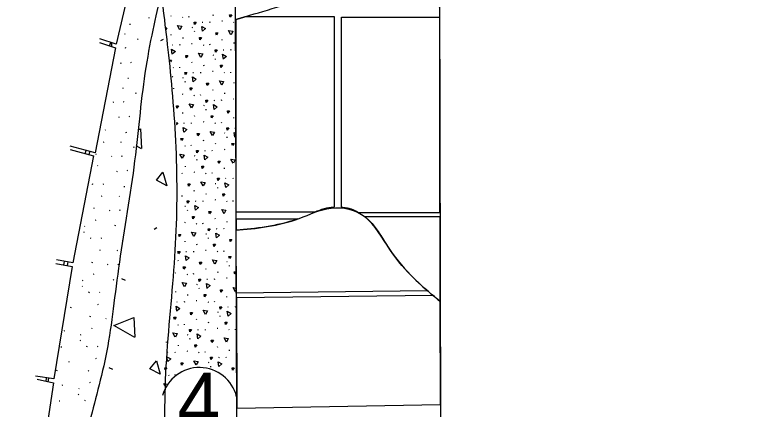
# Model space of a CAD drawing. Extents: x 1 to 19.8, y 6.7 to 26.8.
# Drawn here: x 2.045 to 4.6, y 21.096 to 22.469 of the extents above; entities that cross this region are included whole.
import ezdxf

# ---------------------------------------------------------------- set-up
doc = ezdxf.new("R2010")
doc.units = 0
for name, color, linetype in [('1 Context Lines', 7, 'Continuous'), ('3 Brick', 7, 'Continuous'), ('5 Text', 7, 'Continuous'), ('Fill', 7, 'Continuous'), ('Temp', 7, 'Continuous')]:
    doc.layers.add(name, color=color, linetype=linetype)

msp = doc.modelspace()

# ---------------------------------------------------------------- linework, layer by layer
at = {"layer": '1 Context Lines'}
for points in [[(2.893, 23.5775), (2.7748, 23.5775), (2.7156, 23.5775), (2.6713, 23.4444), (2.6269, 23.2374), (2.6195, 22.9861), (2.5456, 22.7791), (2.5456, 22.5795), (2.5825, 22.3281), (2.6121, 21.9585), (2.6047, 21.611), (2.5604, 21.2192), (2.5678, 20.8495), (2.553, 20.3764), (2.5308, 19.9993), (2.5234, 19.6445), (2.5382, 19.26), (2.5308, 18.9791), (2.5456, 18.7647), (2.5456, 18.3507), (2.5604, 17.7297), (2.5899, 17.2935), (2.7156, 16.9756), (2.8413, 16.8795), (2.893, 23.5775), (2.8413, 16.8795)], [(2.5516, 22.5354), (2.5356, 22.469), (2.4901, 22.2693), (2.4657, 21.9472), (2.3993, 21.5748), (2.3703, 21.2743), (2.2886, 21.0206), (2.2727, 20.795), (2.247, 20.5175), (2.1684, 20.2537), (2.1943, 19.9783), (2.1523, 19.7623), (2.144, 19.6179), (2.1416, 19.5601)]]:
    msp.add_open_spline(points, degree=3, dxfattribs=at)
at = {"layer": '3 Brick'}
for p, q in [((2.8197, 20.0109), (2.8083, 23.5754)), ((2.8143, 21.7823), (2.8143, 22.4525)), ((2.8468, 22.4623), (3.1543, 22.4623)), ((3.1543, 22.4623), (3.1543, 21.7989)), ((3.1801, 22.4601), (3.5201, 22.4601)), ((3.1801, 21.7982), (3.1801, 22.4601)), ((3.5201, 22.4601), (3.5201, 21.7801)), ((3.0874, 21.7823), (2.8143, 21.7823)), ((3.5201, 21.7801), (3.2399, 21.7801)), ((2.8157, 21.7584), (3.0275, 21.7584)), ((2.8157, 21.7196), (2.8157, 21.7584)), ((3.2602, 21.7669), (3.5222, 21.7669)), ((3.5222, 21.7669), (3.5222, 21.4724)), ((3.4983, 21.4919), (2.8148, 21.4842)), ((2.8148, 21.4842), (2.816, 21.1006)), ((2.8161, 21.1006), (3.5238, 21.1132))]:
    msp.add_line(p, q, dxfattribs=at)
for points in [[(3.5178, 23.5662), (3.5326, 17.5625), (8.1447, 17.5571)], [(2.4296, 22.7816), (2.4895, 22.7634), (2.3969, 22.3659), (2.3407, 22.3841)], [(2.3389, 22.3714), (2.3951, 22.3532), (2.3243, 21.9884), (2.2372, 22.012)], [(2.2372, 21.9993), (2.3189, 21.9775), (2.2463, 21.6054), (2.19, 21.6163)], [(2.1882, 21.6036), (2.2445, 21.5927), (2.181, 21.2025), (2.1174, 21.2115)], [(3.5238, 21.1132), (3.5229, 21.4719)], [(2.1229, 21.2007), (2.1791, 21.188), (2.1229, 20.8104), (2.0448, 20.8231)]]:
    msp.add_lwpolyline(points, dxfattribs=at)
for points, degree in [([(2.8143, 22.4525), (2.8251, 22.4557), (2.836, 22.459), (2.8468, 22.4623)], 2), ([(3.1543, 21.7989), (3.1512, 21.7987), (3.128, 21.7968), (3.1061, 21.7896), (3.0874, 21.7823)], 3), ([(3.2399, 21.7801), (3.2219, 21.7899), (3.2011, 21.796), (3.1801, 21.7982)], 2), ([(3.0275, 21.7584), (2.9889, 21.7447), (2.9184, 21.7288), (2.8468, 21.7219), (2.8157, 21.7196)], 3), ([(3.5229, 21.4719), (3.4978, 21.4919), (3.4329, 21.5462), (3.3467, 21.6447), (3.2966, 21.7385), (3.2602, 21.7669)], 3), ([(3.5229, 21.4719), (3.5147, 21.4785), (3.5064, 21.4851), (3.4983, 21.4919)], 2)]:
    msp.add_open_spline(points, degree=degree, dxfattribs=at)
at = {"layer": '5 Text'}
for p, q in [((2.3812, 22.371), (2.3812, 22.3577)), ((2.3058, 21.9934), (2.3024, 21.9819)), ((2.2288, 21.6088), (2.2268, 21.5961)), ((2.1621, 21.2052), (2.1604, 21.1922))]:
    msp.add_line(p, q, dxfattribs=at)
msp.add_arc((2.6867, 21.1087), 0.133, 13.7817, 164.5368, dxfattribs=at)
at = {"layer": 'Fill'}
for p, q in [((2.5868, 22.4651), (2.5888, 22.4644)), ((2.735, 22.4652), (2.7344, 22.4679)), ((2.5107, 22.4577), (2.5128, 22.459)), ((2.6272, 22.4605), (2.629, 22.4586)), ((2.651, 22.4591), (2.6503, 22.4619)), ((2.6962, 22.443), (2.6982, 22.4423)), ((2.7239, 22.4407), (2.7232, 22.4435)), ((2.7642, 22.4478), (2.7662, 22.4471)), ((2.8045, 22.4432), (2.8063, 22.4413)), ((2.4439, 22.4359), (2.4471, 22.4361)), ((2.6604, 22.4253), (2.6624, 22.4246)), ((2.4269, 22.4014), (2.4291, 22.4027)), ((2.5887, 22.3972), (2.5881, 22.4)), ((2.6302, 22.3862), (2.6296, 22.389)), ((2.6702, 22.4087), (2.6695, 22.4115)), ((2.3739, 22.3601), (2.3785, 22.3719)), ((2.4742, 22.3828), (2.4711, 22.3843)), ((2.5526, 22.3783), (2.5615, 22.3838)), ((2.5914, 22.364), (2.5934, 22.3634)), ((2.6191, 22.3618), (2.6184, 22.3646)), ((2.6594, 22.3688), (2.6614, 22.3681)), ((2.6997, 22.3642), (2.7015, 22.3623)), ((2.7235, 22.3628), (2.7229, 22.3656)), ((2.7661, 22.3799), (2.7655, 22.3827)), ((2.8076, 22.3689), (2.807, 22.3716)), ((2.3951, 22.3531), (2.3959, 22.3536)), ((2.4321, 22.3521), (2.4289, 22.3536)), ((2.7688, 22.3467), (2.7708, 22.346)), ((2.7965, 22.3444), (2.7958, 22.3472)), ((2.733, 22.329), (2.735, 22.3283)), ((2.7428, 22.3124), (2.7421, 22.3152)), ((2.4157, 22.2988), (2.4125, 22.3003)), ((2.4486, 22.3028), (2.4508, 22.3041)), ((2.5949, 22.2852), (2.5967, 22.2833)), ((2.6187, 22.2838), (2.6181, 22.2866)), ((2.6613, 22.3009), (2.6606, 22.3037)), ((2.7028, 22.2899), (2.7022, 22.2927)), ((2.664, 22.2677), (2.6659, 22.2671)), ((2.6916, 22.2655), (2.691, 22.2683)), ((2.732, 22.2725), (2.7339, 22.2718)), ((2.7723, 22.2679), (2.7741, 22.266)), ((2.7961, 22.2665), (2.7955, 22.2693)), ((2.4373, 22.2477), (2.4405, 22.2479)), ((2.6282, 22.2501), (2.6301, 22.2494)), ((2.638, 22.2334), (2.6373, 22.2362)), ((2.4203, 22.2132), (2.4225, 22.2145)), ((2.598, 22.2109), (2.5973, 22.2137)), ((2.8055, 22.2327), (2.8075, 22.232)), ((2.4677, 22.1946), (2.4645, 22.1962)), ((2.6271, 22.1935), (2.6291, 22.1928)), ((2.6675, 22.1889), (2.6693, 22.187)), ((2.6913, 22.1875), (2.6907, 22.1903)), ((2.7339, 22.2046), (2.7332, 22.2074)), ((2.7754, 22.1936), (2.7747, 22.1964)), ((2.3872, 22.164), (2.3894, 22.1654)), ((2.4255, 22.1639), (2.4224, 22.1654)), ((2.7365, 22.1714), (2.7385, 22.1708)), ((2.7642, 22.1692), (2.7636, 22.172)), ((2.8045, 22.1762), (2.8065, 22.1755)), ((2.7007, 22.1538), (2.7027, 22.1531)), ((2.7105, 22.1371), (2.7099, 22.1399)), ((2.4091, 22.1106), (2.406, 22.1121)), ((2.4421, 22.1146), (2.4442, 22.1159)), ((2.6291, 22.1256), (2.6284, 22.1284)), ((2.6706, 22.1146), (2.6699, 22.1174)), ((2.8064, 22.1083), (2.8058, 22.1111)), ((2.6317, 22.0925), (2.6337, 22.0918)), ((2.6594, 22.0902), (2.6588, 22.093)), ((2.6997, 22.0972), (2.7017, 22.0965)), ((2.7401, 22.0926), (2.7419, 22.0907)), ((2.7639, 22.0912), (2.7632, 22.094)), ((2.3587, 22.0675), (2.3608, 22.0688)), ((2.4307, 22.0595), (2.4339, 22.0597)), ((2.7733, 22.0575), (2.7753, 22.0568)), ((2.8091, 22.0751), (2.8111, 22.0745)), ((2.7016, 22.0293), (2.701, 22.0321)), ((2.7831, 22.0408), (2.7824, 22.0436)), ((2.3534, 22.0258), (2.3555, 22.0271)), ((2.4138, 22.025), (2.416, 22.0263)), ((2.4611, 22.0064), (2.4579, 22.008)), ((2.6353, 22.0136), (2.6371, 22.0117)), ((2.6591, 22.0122), (2.6584, 22.015)), ((2.7431, 22.0183), (2.7425, 22.0211)), ((2.2901, 21.9852), (2.2929, 21.9969)), ((2.3292, 21.9823), (2.3261, 21.9839)), ((2.6685, 21.9785), (2.6705, 21.9778)), ((2.7043, 21.9962), (2.7063, 21.9955)), ((2.732, 21.9939), (2.7313, 21.9967)), ((2.7723, 22.0009), (2.7743, 22.0002)), ((2.8126, 21.9963), (2.8131, 21.9958)), ((2.3806, 21.9758), (2.3828, 21.9772)), ((2.4189, 21.9757), (2.4158, 21.9772)), ((2.6783, 21.9618), (2.6776, 21.9646)), ((2.3319, 21.9426), (2.3341, 21.9439)), ((2.4355, 21.9264), (2.4377, 21.9277)), ((2.6383, 21.9393), (2.6377, 21.9421)), ((2.7742, 21.933), (2.7735, 21.9358)), ((2.4025, 21.9224), (2.3994, 21.9239)), ((2.6272, 21.9149), (2.6265, 21.9177)), ((2.6675, 21.9219), (2.6695, 21.9212)), ((2.7078, 21.9173), (2.7096, 21.9154)), ((2.7316, 21.9159), (2.731, 21.9187)), ((2.3174, 21.8783), (2.3143, 21.8798)), ((2.3521, 21.8793), (2.3543, 21.8806)), ((2.7411, 21.8822), (2.743, 21.8815)), ((2.7769, 21.8999), (2.7788, 21.8992)), ((2.8045, 21.8976), (2.8039, 21.9004)), ((2.4242, 21.8713), (2.4274, 21.8715)), ((2.6694, 21.854), (2.6687, 21.8568)), ((2.7508, 21.8655), (2.7502, 21.8683)), ((2.3468, 21.8376), (2.349, 21.8389)), ((2.4072, 21.8368), (2.4094, 21.8381)), ((2.6268, 21.8369), (2.6262, 21.8397)), ((2.7109, 21.843), (2.7102, 21.8458)), ((2.74, 21.8256), (2.742, 21.8249)), ((2.6362, 21.8032), (2.6382, 21.8025)), ((2.6721, 21.8209), (2.674, 21.8202)), ((2.6997, 21.8186), (2.6991, 21.8214)), ((2.7804, 21.821), (2.7822, 21.8191)), ((2.8042, 21.8196), (2.8035, 21.8224)), ((2.3226, 21.7942), (2.3195, 21.7957)), ((2.374, 21.7877), (2.3762, 21.789)), ((2.4123, 21.7875), (2.4092, 21.789)), ((2.646, 21.7865), (2.6454, 21.7893)), ((2.8136, 21.7859), (2.8138, 21.7858)), ((2.3254, 21.7544), (2.3275, 21.7558)), ((2.7419, 21.7577), (2.7413, 21.7605)), ((2.7835, 21.7467), (2.7828, 21.7495)), ((2.2869, 21.732), (2.289, 21.7333)), ((2.396, 21.7342), (2.3928, 21.7357)), ((2.5297, 21.7226), (2.5386, 21.7281)), ((2.6352, 21.7467), (2.6372, 21.746)), ((2.6756, 21.7421), (2.6774, 21.7401)), ((2.6994, 21.7406), (2.6987, 21.7434)), ((2.7446, 21.7246), (2.7466, 21.7239)), ((2.7723, 21.7223), (2.7717, 21.7251)), ((2.8126, 21.7293), (2.814, 21.7288)), ((2.2853, 21.7119), (2.2875, 21.7132)), ((2.7088, 21.7069), (2.7108, 21.7062)), ((2.3108, 21.6901), (2.3077, 21.6916)), ((2.3455, 21.6911), (2.3477, 21.6924)), ((2.4176, 21.6831), (2.4201, 21.6833)), ((2.6371, 21.6788), (2.6365, 21.6816)), ((2.7186, 21.6902), (2.718, 21.693)), ((2.3402, 21.6494), (2.3424, 21.6507)), ((2.4006, 21.6486), (2.4028, 21.65)), ((2.6398, 21.6456), (2.6418, 21.6449)), ((2.6675, 21.6433), (2.6668, 21.6461)), ((2.6786, 21.6677), (2.678, 21.6705)), ((2.7078, 21.6504), (2.7098, 21.6497)), ((2.7481, 21.6458), (2.75, 21.6438)), ((2.772, 21.6443), (2.7713, 21.6471)), ((2.8142, 21.6628), (2.8139, 21.6642)), ((2.2153, 21.5984), (2.2179, 21.6109)), ((2.316, 21.606), (2.3129, 21.6075)), ((2.3675, 21.5995), (2.3696, 21.6008)), ((2.4058, 21.5993), (2.4026, 21.6008)), ((2.6138, 21.6113), (2.6132, 21.614)), ((2.7814, 21.6106), (2.7834, 21.6099)), ((2.7912, 21.5939), (2.7905, 21.5967)), ((2.603, 21.5714), (2.605, 21.5707)), ((2.7097, 21.5825), (2.7091, 21.5853)), ((2.7512, 21.5714), (2.7506, 21.5742)), ((2.2803, 21.5438), (2.2825, 21.5451)), ((2.3188, 21.5662), (2.321, 21.5676)), ((2.3894, 21.546), (2.3863, 21.5475)), ((2.4302, 21.5438), (2.4173, 21.5501)), ((2.6433, 21.5668), (2.6451, 21.5649)), ((2.6671, 21.5654), (2.6665, 21.5682)), ((2.7124, 21.5493), (2.7144, 21.5486)), ((2.7401, 21.547), (2.7394, 21.5498)), ((2.7804, 21.5541), (2.7824, 21.5534)), ((2.2788, 21.5237), (2.2809, 21.525)), ((2.6766, 21.5316), (2.6786, 21.5309)), ((2.6864, 21.515), (2.6857, 21.5177)), ((2.3043, 21.5019), (2.3011, 21.5034)), ((2.3389, 21.5029), (2.3411, 21.5042)), ((2.6049, 21.5035), (2.6042, 21.5063)), ((2.6464, 21.4925), (2.6458, 21.4953)), ((2.6076, 21.4703), (2.6096, 21.4696)), ((2.6353, 21.468), (2.6346, 21.4708)), ((2.6756, 21.4751), (2.6775, 21.4744)), ((2.7159, 21.4705), (2.7177, 21.4686)), ((2.7397, 21.4691), (2.7391, 21.4719)), ((2.7823, 21.4862), (2.7816, 21.489)), ((2.2423, 21.4488), (2.2392, 21.4503)), ((2.3337, 21.4612), (2.3358, 21.4625)), ((2.7849, 21.453), (2.7869, 21.4523)), ((2.8126, 21.4507), (2.812, 21.4535)), ((2.3095, 21.4178), (2.3063, 21.4193)), ((2.7491, 21.4353), (2.7511, 21.4346)), ((2.7589, 21.4187), (2.7583, 21.4214)), ((2.3609, 21.4113), (2.3631, 21.4126)), ((2.6111, 21.3915), (2.6129, 21.3896)), ((2.6349, 21.3901), (2.6343, 21.3929)), ((2.6775, 21.4072), (2.6768, 21.41)), ((2.719, 21.3962), (2.7183, 21.399)), ((2.2167, 21.3688), (2.2189, 21.3701)), ((2.3122, 21.378), (2.3144, 21.3794)), ((2.6801, 21.374), (2.6821, 21.3733)), ((2.7078, 21.3717), (2.7072, 21.3745)), ((2.7481, 21.3788), (2.7501, 21.3781)), ((2.7885, 21.3742), (2.7903, 21.3723)), ((2.8123, 21.3728), (2.8116, 21.3756)), ((2.2737, 21.3556), (2.2759, 21.357)), ((2.6443, 21.3563), (2.6463, 21.3556)), ((2.6541, 21.3397), (2.6535, 21.3425)), ((2.2054, 21.3137), (2.2086, 21.3139)), ((2.2722, 21.3355), (2.2744, 21.3368)), ((2.2977, 21.3137), (2.2946, 21.3152)), ((2.3324, 21.3147), (2.3345, 21.316)), ((2.5727, 21.3282), (2.572, 21.331)), ((2.6142, 21.3172), (2.6135, 21.32)), ((2.75, 21.3109), (2.7494, 21.3137)), ((2.5753, 21.2951), (2.5773, 21.2944)), ((2.603, 21.2928), (2.6024, 21.2956)), ((2.6433, 21.2998), (2.6453, 21.2991)), ((2.6837, 21.2952), (2.6855, 21.2933)), ((2.7075, 21.2938), (2.7068, 21.2966)), ((2.7915, 21.2999), (2.7909, 21.3027)), ((2.2357, 21.2606), (2.2326, 21.2621)), ((2.3271, 21.273), (2.3293, 21.2743)), ((2.7527, 21.2777), (2.7547, 21.277)), ((2.7804, 21.2754), (2.7797, 21.2782)), ((2.3858, 21.2343), (2.3729, 21.2406)), ((2.7169, 21.26), (2.7189, 21.2593)), ((2.7267, 21.2434), (2.726, 21.2462)), ((2.1936, 21.2299), (2.1904, 21.2314)), ((2.3029, 21.2296), (2.2998, 21.2311)), ((2.5789, 21.2162), (2.5807, 21.2143)), ((2.6027, 21.2148), (2.602, 21.2176)), ((2.1538, 21.1937), (2.1553, 21.2061)), ((2.3057, 21.1898), (2.3078, 21.1912)), ((2.2102, 21.1806), (2.2123, 21.1819)), ((2.2671, 21.1674), (2.2693, 21.1688)), ((2.2656, 21.1473), (2.2678, 21.1486)), ((2.1988, 21.1255), (2.202, 21.1257)), ((2.2911, 21.1255), (2.288, 21.127))]:
    msp.add_line(p, q, dxfattribs=at)
for points in [[(2.7932, 22.4601), (2.7916, 22.468), (2.7989, 22.4681), (2.7932, 22.4601)], [(2.6699, 22.435), (2.6683, 22.4429), (2.6755, 22.4429), (2.6699, 22.435)], [(2.5686, 22.4232), (2.5736, 22.4232), (2.5695, 22.4175)], [(2.6188, 22.4161), (2.6107, 22.4308), (2.6255, 22.4285), (2.619, 22.4164)], [(2.6972, 22.4108), (2.6946, 22.4274), (2.7077, 22.4201), (2.6974, 22.411)], [(2.7962, 22.3988), (2.788, 22.4135), (2.8029, 22.4112), (2.7964, 22.3991)], [(2.6884, 22.3811), (2.6868, 22.3891), (2.6941, 22.3891), (2.6884, 22.3811)], [(2.7453, 22.3979), (2.7437, 22.4059), (2.751, 22.4059), (2.7453, 22.3979)], [(2.5924, 22.3318), (2.5897, 22.3484), (2.6029, 22.3412), (2.5926, 22.332)], [(2.7424, 22.3387), (2.7408, 22.3466), (2.7481, 22.3466), (2.7424, 22.3387)], [(2.585, 22.3101), (2.5893, 22.3101), (2.5856, 22.305)], [(2.6405, 22.319), (2.6389, 22.3269), (2.6462, 22.3269), (2.6405, 22.319)], [(2.6914, 22.3198), (2.6832, 22.3345), (2.6981, 22.3322), (2.6916, 22.3201)], [(2.7698, 22.3145), (2.7671, 22.3311), (2.7802, 22.3238), (2.77, 22.3147)], [(2.7609, 22.2848), (2.7594, 22.2928), (2.7666, 22.2928), (2.7609, 22.2848)], [(2.6376, 22.2597), (2.636, 22.2676), (2.6433, 22.2677), (2.6376, 22.2597)], [(2.5917, 22.2535), (2.5932, 22.2532), (2.592, 22.2509)], [(2.665, 22.2355), (2.6623, 22.2521), (2.6754, 22.2449), (2.6652, 22.2357)], [(2.764, 22.2235), (2.7558, 22.2382), (2.7706, 22.2359), (2.7641, 22.2238)], [(2.6561, 22.2059), (2.6545, 22.2138), (2.6618, 22.2138), (2.6561, 22.2059)], [(2.713, 22.2227), (2.7114, 22.2306), (2.7187, 22.2306), (2.713, 22.2227)], [(2.6592, 22.1446), (2.651, 22.1592), (2.6658, 22.1569), (2.6593, 22.1448)], [(2.7102, 22.1634), (2.7086, 22.1713), (2.7159, 22.1714), (2.7102, 22.1634)], [(2.6082, 22.1437), (2.6066, 22.1516), (2.6139, 22.1516), (2.6082, 22.1437)], [(2.7375, 22.1392), (2.7349, 22.1558), (2.748, 22.1486), (2.7378, 22.1394)], [(2.7856, 22.1264), (2.784, 22.1343), (2.7913, 22.1343), (2.7856, 22.1264)], [(2.7287, 22.1096), (2.7271, 22.1175), (2.7344, 22.1175), (2.7287, 22.1096)], [(2.6056, 22.0924), (2.6111, 22.0924), (2.6061, 22.0854)], [(2.4733, 22.0682), (2.4821, 22.0718), (2.4856, 22.0031)], [(2.6327, 22.0602), (2.6301, 22.0768), (2.6432, 22.0696), (2.633, 22.0604)], [(2.6808, 22.0474), (2.6792, 22.0553), (2.6865, 22.0553), (2.6808, 22.0474)], [(2.7317, 22.0483), (2.7236, 22.0629), (2.7384, 22.0606), (2.7319, 22.0485)], [(2.7827, 22.0671), (2.7812, 22.075), (2.7884, 22.0751), (2.7827, 22.0671)], [(2.8101, 22.0429), (2.8074, 22.0595), (2.8129, 22.0565)], [(2.6239, 22.0306), (2.6223, 22.0385), (2.6296, 22.0385), (2.6239, 22.0306)], [(2.813, 22.0454), (2.8103, 22.0431)], [(2.4855, 22.0017), (2.467, 22.0123)], [(2.8013, 22.0133), (2.7997, 22.0212), (2.807, 22.0212), (2.8013, 22.0133)], [(2.6269, 21.9693), (2.6188, 21.984), (2.6336, 21.9816), (2.6271, 21.9695)], [(2.6779, 21.9881), (2.6763, 21.9961), (2.6836, 21.9961), (2.6779, 21.9881)], [(2.7053, 21.9639), (2.7026, 21.9805), (2.7158, 21.9733), (2.7055, 21.9641)], [(2.7534, 21.9511), (2.7518, 21.959), (2.759, 21.959), (2.7534, 21.9511)], [(2.8043, 21.952), (2.7961, 21.9666), (2.8109, 21.9643), (2.8045, 21.9522)], [(2.6965, 21.9343), (2.6949, 21.9422), (2.7022, 21.9422), (2.6965, 21.9343)], [(2.5729, 21.8741), (2.5371, 21.8928), (2.56, 21.9212), (2.5729, 21.8741)], [(2.6485, 21.8721), (2.647, 21.88), (2.6542, 21.88), (2.6485, 21.8721)], [(2.6995, 21.873), (2.6913, 21.8877), (2.7061, 21.8853), (2.6997, 21.8732)], [(2.7505, 21.8918), (2.7489, 21.8998), (2.7562, 21.8998), (2.7505, 21.8918)], [(2.7779, 21.8676), (2.7752, 21.8842), (2.7883, 21.877), (2.7781, 21.8678)], [(2.769, 21.838), (2.7674, 21.8459), (2.7747, 21.8459), (2.769, 21.838)], [(2.6457, 21.8129), (2.6441, 21.8208), (2.6514, 21.8208), (2.6457, 21.8129)], [(2.6731, 21.7887), (2.6704, 21.8053), (2.6835, 21.798), (2.6733, 21.7888)], [(2.7211, 21.7758), (2.7195, 21.7837), (2.7268, 21.7837), (2.7211, 21.7758)], [(2.7721, 21.7767), (2.7639, 21.7914), (2.7787, 21.789), (2.7722, 21.7769)], [(2.6642, 21.759), (2.6626, 21.7669), (2.6699, 21.7669), (2.6642, 21.759)], [(2.7183, 21.7166), (2.7167, 21.7245), (2.724, 21.7245), (2.7183, 21.7166)], [(2.6163, 21.6968), (2.6147, 21.7047), (2.622, 21.7048), (2.6163, 21.6968)], [(2.6673, 21.6977), (2.6591, 21.7124), (2.6739, 21.7101), (2.6674, 21.6979)], [(2.7456, 21.6924), (2.743, 21.709), (2.7561, 21.7017), (2.7459, 21.6925)], [(2.7937, 21.6795), (2.7921, 21.6874), (2.7994, 21.6874), (2.7937, 21.6795)], [(2.6135, 21.6376), (2.6119, 21.6455), (2.6191, 21.6455), (2.6135, 21.6376)], [(2.7368, 21.6627), (2.7352, 21.6706), (2.7425, 21.6706), (2.7368, 21.6627)], [(2.6408, 21.6134), (2.6382, 21.63), (2.6513, 21.6227), (2.641, 21.6135)], [(2.7908, 21.6203), (2.7892, 21.6282), (2.7965, 21.6282), (2.7908, 21.6203)], [(2.6889, 21.6005), (2.6873, 21.6084), (2.6946, 21.6085), (2.6889, 21.6005)], [(2.7398, 21.6014), (2.7316, 21.6161), (2.7465, 21.6138), (2.74, 21.6016)], [(2.632, 21.5837), (2.6304, 21.5917), (2.6377, 21.5917), (2.632, 21.5837)], [(2.8094, 21.5664), (2.8078, 21.5743), (2.8145, 21.5743)], [(2.8145, 21.5736), (2.8094, 21.5664)], [(2.686, 21.5413), (2.6844, 21.5492), (2.6917, 21.5492), (2.686, 21.5413)], [(2.635, 21.5224), (2.6268, 21.5371), (2.6417, 21.5348), (2.6352, 21.5227)], [(2.7134, 21.5171), (2.7107, 21.5337), (2.7239, 21.5264), (2.7136, 21.5172)], [(2.8124, 21.5051), (2.8042, 21.5198), (2.8147, 21.5181)], [(2.7046, 21.4874), (2.703, 21.4954), (2.7102, 21.4954), (2.7046, 21.4874)], [(2.7614, 21.5042), (2.7598, 21.5121), (2.7671, 21.5122), (2.7614, 21.5042)], [(2.8147, 21.5094), (2.8126, 21.5053)], [(2.6086, 21.4381), (2.6059, 21.4547), (2.619, 21.4474), (2.6088, 21.4383)], [(2.7586, 21.445), (2.757, 21.4529), (2.7643, 21.4529), (2.7586, 21.445)], [(2.4626, 21.3459), (2.3897, 21.3878), (2.4592, 21.416), (2.4627, 21.3474)], [(2.5997, 21.4085), (2.5982, 21.4164), (2.6054, 21.4164), (2.5997, 21.4085)], [(2.6566, 21.4252), (2.655, 21.4332), (2.6623, 21.4332), (2.6566, 21.4252)], [(2.7076, 21.4261), (2.6994, 21.4408), (2.7142, 21.4385), (2.7077, 21.4264)], [(2.786, 21.4208), (2.7833, 21.4374), (2.7964, 21.4301), (2.7862, 21.4209)], [(2.7771, 21.3911), (2.7755, 21.3991), (2.7828, 21.3991), (2.7771, 21.3911)], [(2.6538, 21.366), (2.6522, 21.3739), (2.6595, 21.3739), (2.6538, 21.366)], [(2.6028, 21.3471), (2.5946, 21.3618), (2.6094, 21.3595), (2.6029, 21.3474)], [(2.6811, 21.3418), (2.6785, 21.3584), (2.6916, 21.3511), (2.6814, 21.342)], [(2.7802, 21.3298), (2.772, 21.3445), (2.7868, 21.3422), (2.7803, 21.3301)], [(2.6723, 21.3122), (2.6707, 21.3201), (2.678, 21.3201), (2.6723, 21.3122)], [(2.7292, 21.3289), (2.7276, 21.3369), (2.7349, 21.3369), (2.7292, 21.3289)], [(2.55, 21.2183), (2.5142, 21.2371), (2.5371, 21.2654), (2.55, 21.2183)], [(2.5763, 21.2628), (2.5737, 21.2794), (2.5868, 21.2722), (2.5766, 21.263)], [(2.6753, 21.2508), (2.6672, 21.2655), (2.682, 21.2632), (2.6755, 21.2511)], [(2.7264, 21.2697), (2.7248, 21.2776), (2.732, 21.2776), (2.7264, 21.2697)], [(2.7537, 21.2455), (2.7511, 21.2621), (2.7642, 21.2548), (2.7539, 21.2457)], [(2.5675, 21.2332), (2.5659, 21.2411), (2.5732, 21.2411), (2.5675, 21.2332)], [(2.6244, 21.25), (2.6228, 21.2579), (2.6301, 21.2579), (2.6244, 21.25)], [(2.8018, 21.2326), (2.8002, 21.2406), (2.8075, 21.2406), (2.8018, 21.2326)], [(2.5705, 21.1719), (2.5624, 21.1865), (2.5772, 21.1842), (2.5707, 21.1721)], [(2.816, 21.127), (2.8159, 21.1275), (2.816, 21.1275)]]:
    msp.add_lwpolyline(points, dxfattribs=at)
at = {"layer": 'Temp'}
for p, q in [((2.8147, 21.5005), (2.814, 21.7195)), ((3.4794, 21.5079), (2.8147, 21.5005))]:
    msp.add_line(p, q, dxfattribs=at)
for points in [[(2.8116, 22.4517), (2.8394, 22.46), (2.9214, 22.4847), (3.055, 22.5227), (3.1904, 22.606), (3.3391, 22.618), (3.4566, 22.5716), (3.5039, 22.5175), (3.5204, 22.4947)], [(2.814, 21.7195), (2.8457, 21.7218), (2.9231, 21.7292), (3.0345, 21.7554), (3.1397, 21.8099), (3.2736, 21.7829), (3.3425, 21.6495), (3.4206, 21.5603), (3.4694, 21.5165), (3.4794, 21.5079)], [(2.814, 21.7195), (2.8457, 21.7218), (2.9231, 21.7292), (3.0345, 21.7554), (3.1397, 21.8099), (3.2736, 21.7829), (3.3425, 21.6495), (3.4329, 21.5462), (3.4978, 21.4919), (3.5229, 21.4719)]]:
    msp.add_open_spline(points, degree=3, dxfattribs=at)

# ---------------------------------------------------------------- texts
at = {"layer": '5 Text'}
msp.add_text('4', height=0.2, dxfattribs=at).set_placement((2.6105, 21.0233))

doc.saveas('drawing.dxf')
